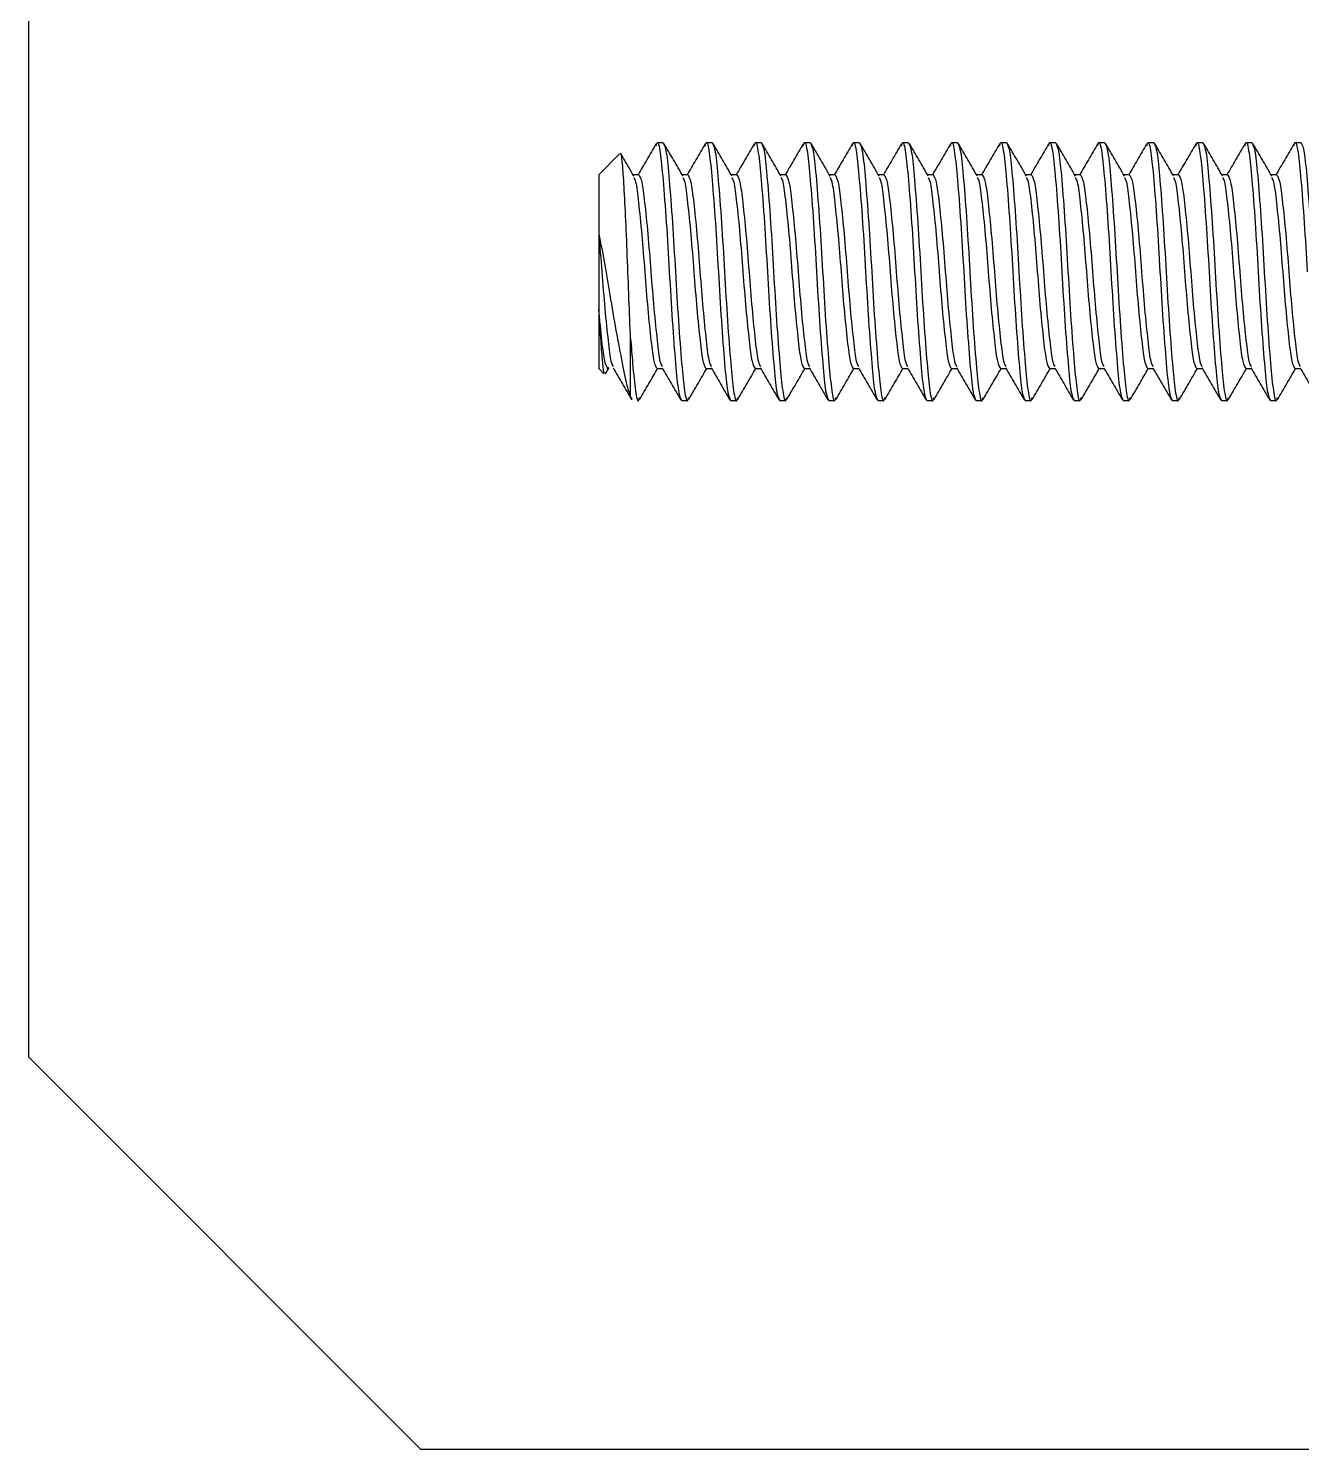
# Model space of a CAD drawing. Header units: inches. Extents: x 185 to 315, y 0 to 83.
# Drawn here: x 257.662 to 258.472, y 24.208 to 25.113 of the extents above; entities that cross this region are included whole.
import ezdxf

# ---------------------------------------------------------------- set-up
doc = ezdxf.new("R2010")
doc.units = ezdxf.units.IN
doc.header["$LTSCALE"] = 0.5
doc.header["$MEASUREMENT"] = 0
doc.layers.get('0').update_dxf_attribs({"color": 255, "linetype": 'CONTINUOUS'})
doc.layers.add('Hardware', color=242, linetype='CONTINUOUS')
doc.layers.add('Joiner', color=11, linetype='CONTINUOUS', plot=False)

# ---------------------------------------------------------------- blocks, each defined once
blk = doc.blocks.new('*U77')
at = {"layer": 'Hardware', "linetype": 'Continuous', "lineweight": 25, "transparency": 16777216}
for p, q in [((-1.15846, -0.918), (-1.16236, -0.918)), ((-1.12721, -0.918), (-1.13111, -0.918)), ((-1.09596, -0.918), (-1.09986, -0.918)), ((-1.06471, -0.918), (-1.06861, -0.918)), ((-1.03346, -0.918), (-1.03736, -0.918)), ((-1.00221, -0.918), (-1.00611, -0.918)), ((-0.97096, -0.918), (-0.97486, -0.918)), ((-0.93971, -0.918), (-0.94361, -0.918)), ((-0.90846, -0.918), (-0.91236, -0.918)), ((-0.87721, -0.918), (-0.88111, -0.918)), ((-0.84596, -0.918), (-0.84986, -0.918)), ((-0.81471, -0.918), (-0.81861, -0.918)), ((-0.78346, -0.918), (-0.78736, -0.918)), ((-0.75221, -0.918), (-0.75611, -0.918)), ((-1.18623, -0.92505), (-1.19947, -0.9383)), ((-1.19947, -0.9383), (-1.19947, -0.97607)), ((-1.17408, -0.9383), (-1.17762, -0.9383)), ((-1.14283, -0.9383), (-1.14637, -0.9383)), ((-1.11158, -0.9383), (-1.11512, -0.9383)), ((-1.08033, -0.9383), (-1.08387, -0.9383)), ((-1.04908, -0.9383), (-1.05262, -0.9383)), ((-1.01783, -0.9383), (-1.02137, -0.9383)), ((-0.98658, -0.9383), (-0.99012, -0.9383)), ((-0.95533, -0.9383), (-0.95887, -0.9383)), ((-0.92408, -0.9383), (-0.92762, -0.9383)), ((-0.89283, -0.9383), (-0.89637, -0.9383)), ((-0.86158, -0.9383), (-0.86512, -0.9383)), ((-0.83033, -0.9383), (-0.83387, -0.9383)), ((-0.79908, -0.9383), (-0.80262, -0.9383)), ((-0.76783, -0.9383), (-0.77137, -0.9383)), ((-1.19947, -0.97607), (-1.19947, -1.02393)), ((-1.19947, -1.02393), (-1.19947, -1.0617)), ((-1.17918, -1.07984), (-1.17918, -1.04256)), ((-1.19947, -1.0617), (-1.19622, -1.06495)), ((-1.19521, -1.06509), (-1.19286, -1.06105)), ((-1.16236, -1.0617), (-1.15883, -1.0617)), ((-1.13111, -1.0617), (-1.12758, -1.0617)), ((-1.09986, -1.0617), (-1.09633, -1.0617)), ((-1.06861, -1.0617), (-1.06508, -1.0617)), ((-1.03736, -1.0617), (-1.03383, -1.0617)), ((-1.00611, -1.0617), (-1.00258, -1.0617)), ((-0.97486, -1.0617), (-0.97133, -1.0617)), ((-0.94361, -1.0617), (-0.94008, -1.0617)), ((-0.91236, -1.0617), (-0.90883, -1.0617)), ((-0.88111, -1.0617), (-0.87758, -1.0617)), ((-0.84986, -1.0617), (-0.84633, -1.0617)), ((-0.81861, -1.0617), (-0.81508, -1.0617)), ((-0.78736, -1.0617), (-0.78383, -1.0617)), ((-0.75611, -1.0617), (-0.75258, -1.0617)), ((-1.17918, -1.07984), (-1.1785, -1.08107)), ((-1.14674, -1.082), (-1.14283, -1.082)), ((-1.11549, -1.082), (-1.11158, -1.082)), ((-1.08424, -1.082), (-1.08033, -1.082)), ((-1.05299, -1.082), (-1.04908, -1.082)), ((-1.02174, -1.082), (-1.01783, -1.082)), ((-0.99049, -1.082), (-0.98658, -1.082)), ((-0.95924, -1.082), (-0.95533, -1.082)), ((-0.92799, -1.082), (-0.92408, -1.082)), ((-0.89674, -1.082), (-0.89283, -1.082)), ((-0.86549, -1.082), (-0.86158, -1.082)), ((-0.83424, -1.082), (-0.83033, -1.082)), ((-0.80299, -1.082), (-0.79908, -1.082)), ((-0.77174, -1.082), (-0.76783, -1.082))]:
    blk.add_line(p, q, dxfattribs=at)
for points, knots in [([(-1.16294, -0.9185), (-1.16492, -0.92192), (-1.16876, -0.92852), (-1.1726, -0.93512), (-1.17446, -0.9383)], [0, 0, 0, 0, 0.517873, 1, 1, 1, 1]), ([(-1.16294, -0.91982), (-1.16275, -0.91909), (-1.16189, -0.91582), (-1.16032, -0.92287), (-1.15856, -0.94039), (-1.15643, -0.9678), (-1.15517, -0.98936), (-1.15455, -1)], [0, 0, 0, 0, 0.067414, 0.302889, 0.531012, 0.768551, 1, 1, 1, 1]), ([(-1.15846, -0.918), (-1.15777, -0.91926), (-1.15642, -0.92173), (-1.15466, -0.9407), (-1.15253, -0.96772), (-1.15127, -0.98933), (-1.15064, -1)], [0, 0, 0, 0, 0.2524966, 0.4971109, 0.7518203, 1, 1, 1, 1]), ([(-1.14591, -0.93908), (-1.1479, -0.93568), (-1.15187, -0.92885), (-1.15584, -0.92202), (-1.15783, -0.91861)], [0, 0, 0, 0, 0.499497, 1, 1, 1, 1]), ([(-1.13169, -0.9185), (-1.13367, -0.92192), (-1.13751, -0.92852), (-1.14135, -0.93512), (-1.14321, -0.9383)], [0, 0, 0, 0, 0.51786, 1, 1, 1, 1]), ([(-1.13169, -0.91982), (-1.1315, -0.91909), (-1.13064, -0.91582), (-1.12907, -0.92287), (-1.12731, -0.94039), (-1.12518, -0.9678), (-1.12392, -0.98936), (-1.1233, -1)], [0, 0, 0, 0, 0.067414, 0.302889, 0.531012, 0.768551, 1, 1, 1, 1]), ([(-1.12721, -0.918), (-1.12652, -0.91926), (-1.12517, -0.92173), (-1.1234, -0.9407), (-1.12128, -0.96772), (-1.12002, -0.98933), (-1.11939, -1)], [0, 0, 0, 0, 0.2524967, 0.4971111, 0.7518207, 1, 1, 1, 1]), ([(-1.11466, -0.93908), (-1.11665, -0.93568), (-1.12062, -0.92885), (-1.12459, -0.92202), (-1.12658, -0.91861)], [0, 0, 0, 0, 0.499522, 1, 1, 1, 1]), ([(-1.10044, -0.9185), (-1.10242, -0.92192), (-1.10626, -0.92852), (-1.1101, -0.93512), (-1.11196, -0.9383)], [0, 0, 0, 0, 0.517847, 1, 1, 1, 1]), ([(-1.10044, -0.91982), (-1.10025, -0.91909), (-1.09939, -0.91582), (-1.09782, -0.92287), (-1.09606, -0.94039), (-1.09393, -0.9678), (-1.09267, -0.98936), (-1.09205, -1)], [0, 0, 0, 0, 0.067414, 0.302888, 0.531012, 0.768551, 1, 1, 1, 1]), ([(-1.09596, -0.918), (-1.09527, -0.91926), (-1.09392, -0.92173), (-1.09216, -0.9407), (-1.09003, -0.96772), (-1.08877, -0.98933), (-1.08814, -1)], [0, 0, 0, 0, 0.2524967, 0.4971106, 0.7518208, 1, 1, 1, 1]), ([(-1.08341, -0.93908), (-1.0854, -0.93568), (-1.08937, -0.92885), (-1.09334, -0.92202), (-1.09533, -0.91861)], [0, 0, 0, 0, 0.499522, 1, 1, 1, 1]), ([(-1.06919, -0.9185), (-1.07118, -0.92192), (-1.07501, -0.92852), (-1.07885, -0.93512), (-1.08071, -0.9383)], [0, 0, 0, 0, 0.517873, 1, 1, 1, 1]), ([(-1.06919, -0.91982), (-1.069, -0.91909), (-1.06814, -0.91582), (-1.06657, -0.92287), (-1.06481, -0.94039), (-1.06269, -0.9678), (-1.06142, -0.98936), (-1.0608, -1)], [0, 0, 0, 0, 0.0674136, 0.3028885, 0.5310124, 0.768551, 1, 1, 1, 1]), ([(-1.06471, -0.918), (-1.06402, -0.91926), (-1.06267, -0.92173), (-1.06091, -0.9407), (-1.05878, -0.96772), (-1.05752, -0.98933), (-1.05689, -1)], [0, 0, 0, 0, 0.2524967, 0.4971106, 0.7518208, 1, 1, 1, 1]), ([(-1.05216, -0.93908), (-1.05415, -0.93568), (-1.05812, -0.92885), (-1.06209, -0.92202), (-1.06408, -0.91861)], [0, 0, 0, 0, 0.499522, 1, 1, 1, 1]), ([(-1.03794, -0.9185), (-1.03992, -0.92192), (-1.04376, -0.92852), (-1.0476, -0.93512), (-1.04946, -0.9383)], [0, 0, 0, 0, 0.517873, 1, 1, 1, 1]), ([(-1.03794, -0.91982), (-1.03775, -0.91909), (-1.03689, -0.91582), (-1.03532, -0.92287), (-1.03356, -0.94039), (-1.03144, -0.9678), (-1.03017, -0.98936), (-1.02955, -1)], [0, 0, 0, 0, 0.0674136, 0.3028885, 0.5310124, 0.768551, 1, 1, 1, 1]), ([(-1.03346, -0.918), (-1.03277, -0.91926), (-1.03142, -0.92173), (-1.02966, -0.9407), (-1.02753, -0.96772), (-1.02627, -0.98933), (-1.02564, -1)], [0, 0, 0, 0, 0.252497, 0.497111, 0.751821, 1, 1, 1, 1]), ([(-1.02091, -0.93908), (-1.0229, -0.93568), (-1.02687, -0.92885), (-1.03084, -0.92202), (-1.03282, -0.91861)], [0, 0, 0, 0, 0.499522, 1, 1, 1, 1]), ([(-1.00669, -0.9185), (-1.00867, -0.92192), (-1.01251, -0.92852), (-1.01635, -0.93512), (-1.01821, -0.9383)], [0, 0, 0, 0, 0.517873, 1, 1, 1, 1]), ([(-1.00669, -0.91982), (-1.0065, -0.91909), (-1.00564, -0.91582), (-1.00407, -0.92287), (-1.00231, -0.94039), (-1.00019, -0.9678), (-0.99892, -0.98936), (-0.9983, -1)], [0, 0, 0, 0, 0.0674136, 0.3028885, 0.5310124, 0.768551, 1, 1, 1, 1]), ([(-1.00221, -0.918), (-1.00152, -0.91926), (-1.00017, -0.92173), (-0.99841, -0.9407), (-0.99628, -0.96772), (-0.99502, -0.98933), (-0.99439, -1)], [0, 0, 0, 0, 0.2524966, 0.4971109, 0.7518203, 1, 1, 1, 1]), ([(-0.98966, -0.93908), (-0.99165, -0.93568), (-0.99562, -0.92885), (-0.99959, -0.92202), (-1.00157, -0.91861)], [0, 0, 0, 0, 0.499509, 1, 1, 1, 1]), ([(-0.97544, -0.9185), (-0.97742, -0.92192), (-0.98126, -0.92852), (-0.9851, -0.93512), (-0.98696, -0.9383)], [0, 0, 0, 0, 0.517873, 1, 1, 1, 1]), ([(-0.97544, -0.91982), (-0.97525, -0.91909), (-0.97439, -0.91582), (-0.97282, -0.92287), (-0.97106, -0.94039), (-0.96893, -0.9678), (-0.96767, -0.98936), (-0.96705, -1)], [0, 0, 0, 0, 0.067414, 0.302889, 0.531012, 0.768551, 1, 1, 1, 1]), ([(-0.97096, -0.918), (-0.97027, -0.91926), (-0.96892, -0.92173), (-0.96715, -0.9407), (-0.96503, -0.96772), (-0.96377, -0.98933), (-0.96314, -1)], [0, 0, 0, 0, 0.2524966, 0.4971109, 0.7518203, 1, 1, 1, 1]), ([(-0.95841, -0.93908), (-0.9604, -0.93568), (-0.96437, -0.92885), (-0.96834, -0.92202), (-0.97033, -0.91861)], [0, 0, 0, 0, 0.499522, 1, 1, 1, 1]), ([(-0.94419, -0.9185), (-0.94617, -0.92192), (-0.95001, -0.92852), (-0.95385, -0.93512), (-0.95571, -0.9383)], [0, 0, 0, 0, 0.51786, 1, 1, 1, 1]), ([(-0.94419, -0.91982), (-0.944, -0.91909), (-0.94314, -0.91582), (-0.94157, -0.92287), (-0.93981, -0.94039), (-0.93768, -0.9678), (-0.93642, -0.98936), (-0.9358, -1)], [0, 0, 0, 0, 0.067414, 0.302889, 0.531012, 0.768551, 1, 1, 1, 1]), ([(-0.93971, -0.918), (-0.93902, -0.91926), (-0.93767, -0.92173), (-0.93591, -0.9407), (-0.93378, -0.96772), (-0.93252, -0.98933), (-0.93189, -1)], [0, 0, 0, 0, 0.2524967, 0.4971106, 0.7518208, 1, 1, 1, 1]), ([(-0.92716, -0.93908), (-0.92915, -0.93568), (-0.93312, -0.92885), (-0.93709, -0.92202), (-0.93908, -0.91861)], [0, 0, 0, 0, 0.499522, 1, 1, 1, 1]), ([(-0.91294, -0.9185), (-0.91492, -0.92192), (-0.91876, -0.92852), (-0.9226, -0.93512), (-0.92446, -0.9383)], [0, 0, 0, 0, 0.517847, 1, 1, 1, 1]), ([(-0.91294, -0.91982), (-0.91275, -0.91909), (-0.91189, -0.91582), (-0.91032, -0.92287), (-0.90856, -0.94039), (-0.90643, -0.9678), (-0.90517, -0.98936), (-0.90455, -1)], [0, 0, 0, 0, 0.067414, 0.302888, 0.531012, 0.768551, 1, 1, 1, 1]), ([(-0.90846, -0.918), (-0.90777, -0.91926), (-0.90642, -0.92173), (-0.90466, -0.9407), (-0.90253, -0.96772), (-0.90127, -0.98933), (-0.90064, -1)], [0, 0, 0, 0, 0.2524967, 0.4971106, 0.7518208, 1, 1, 1, 1]), ([(-0.89591, -0.93908), (-0.8979, -0.93568), (-0.90187, -0.92885), (-0.90584, -0.92202), (-0.90783, -0.91861)], [0, 0, 0, 0, 0.499522, 1, 1, 1, 1]), ([(-0.88169, -0.9185), (-0.88368, -0.92192), (-0.88751, -0.92852), (-0.89135, -0.93512), (-0.89321, -0.9383)], [0, 0, 0, 0, 0.517873, 1, 1, 1, 1]), ([(-0.88169, -0.91982), (-0.8815, -0.91909), (-0.88064, -0.91582), (-0.87907, -0.92287), (-0.87731, -0.94039), (-0.87519, -0.9678), (-0.87392, -0.98936), (-0.8733, -1)], [0, 0, 0, 0, 0.0674136, 0.3028885, 0.5310124, 0.768551, 1, 1, 1, 1]), ([(-0.87721, -0.918), (-0.87652, -0.91926), (-0.87517, -0.92173), (-0.87341, -0.9407), (-0.87128, -0.96772), (-0.87002, -0.98933), (-0.86939, -1)], [0, 0, 0, 0, 0.2524967, 0.4971106, 0.7518208, 1, 1, 1, 1]), ([(-0.86466, -0.93908), (-0.86665, -0.93568), (-0.87062, -0.92885), (-0.87459, -0.92202), (-0.87658, -0.91861)], [0, 0, 0, 0, 0.499522, 1, 1, 1, 1]), ([(-0.85044, -0.9185), (-0.85242, -0.92192), (-0.85626, -0.92852), (-0.8601, -0.93512), (-0.86196, -0.9383)], [0, 0, 0, 0, 0.517873, 1, 1, 1, 1]), ([(-0.85044, -0.91982), (-0.85025, -0.91909), (-0.84939, -0.91582), (-0.84782, -0.92287), (-0.84606, -0.94039), (-0.84394, -0.9678), (-0.84267, -0.98936), (-0.84205, -1)], [0, 0, 0, 0, 0.0674136, 0.3028885, 0.5310124, 0.768551, 1, 1, 1, 1]), ([(-0.84596, -0.918), (-0.84527, -0.91926), (-0.84392, -0.92173), (-0.84216, -0.9407), (-0.84003, -0.96772), (-0.83877, -0.98933), (-0.83814, -1)], [0, 0, 0, 0, 0.2524966, 0.4971109, 0.7518203, 1, 1, 1, 1]), ([(-0.83341, -0.93908), (-0.8354, -0.93568), (-0.83937, -0.92885), (-0.84334, -0.92202), (-0.84532, -0.91861)], [0, 0, 0, 0, 0.499522, 1, 1, 1, 1]), ([(-0.81919, -0.9185), (-0.82117, -0.92192), (-0.82501, -0.92852), (-0.82885, -0.93512), (-0.83071, -0.9383)], [0, 0, 0, 0, 0.517873, 1, 1, 1, 1]), ([(-0.81919, -0.91982), (-0.819, -0.91909), (-0.81814, -0.91582), (-0.81657, -0.92287), (-0.81481, -0.94039), (-0.81269, -0.9678), (-0.81142, -0.98936), (-0.8108, -1)], [0, 0, 0, 0, 0.0674136, 0.3028885, 0.5310124, 0.768551, 1, 1, 1, 1]), ([(-0.81471, -0.918), (-0.81402, -0.91926), (-0.81267, -0.92173), (-0.81091, -0.9407), (-0.80878, -0.96772), (-0.80752, -0.98933), (-0.80689, -1)], [0, 0, 0, 0, 0.2524966, 0.4971109, 0.7518203, 1, 1, 1, 1]), ([(-0.80216, -0.93908), (-0.80415, -0.93568), (-0.80812, -0.92885), (-0.81209, -0.92202), (-0.81407, -0.91861)], [0, 0, 0, 0, 0.499509, 1, 1, 1, 1]), ([(-0.78794, -0.9185), (-0.78992, -0.92192), (-0.79376, -0.92852), (-0.7976, -0.93512), (-0.79946, -0.9383)], [0, 0, 0, 0, 0.517873, 1, 1, 1, 1]), ([(-0.78794, -0.91982), (-0.78775, -0.91909), (-0.78689, -0.91582), (-0.78532, -0.92287), (-0.78356, -0.94039), (-0.78143, -0.9678), (-0.78017, -0.98936), (-0.77955, -1)], [0, 0, 0, 0, 0.067414, 0.302889, 0.531012, 0.768551, 1, 1, 1, 1]), ([(-0.78346, -0.918), (-0.78277, -0.91926), (-0.78142, -0.92173), (-0.77965, -0.9407), (-0.77753, -0.96772), (-0.77627, -0.98933), (-0.77564, -1)], [0, 0, 0, 0, 0.2524966, 0.4971109, 0.7518203, 1, 1, 1, 1]), ([(-0.77091, -0.93908), (-0.7729, -0.93568), (-0.77687, -0.92885), (-0.78084, -0.92202), (-0.78283, -0.91861)], [0, 0, 0, 0, 0.499522, 1, 1, 1, 1]), ([(-0.75669, -0.9185), (-0.75867, -0.92192), (-0.76251, -0.92852), (-0.76635, -0.93512), (-0.76821, -0.9383)], [0, 0, 0, 0, 0.51786, 1, 1, 1, 1]), ([(-0.75669, -0.91982), (-0.7565, -0.91909), (-0.75564, -0.91582), (-0.75407, -0.92287), (-0.75231, -0.94039), (-0.75018, -0.9678), (-0.74892, -0.98936), (-0.7483, -1)], [0, 0, 0, 0, 0.067414, 0.302889, 0.531012, 0.768551, 1, 1, 1, 1]), ([(-0.75221, -0.918), (-0.75152, -0.91926), (-0.75017, -0.92173), (-0.74841, -0.9407), (-0.74628, -0.96772), (-0.74502, -0.98933), (-0.74439, -1)], [0, 0, 0, 0, 0.2524967, 0.4971106, 0.7518208, 1, 1, 1, 1]), ([(-1.17918, -1.04256), (-1.17954, -1.03438), (-1.18028, -1.01772), (-1.18124, -0.98986), (-1.18235, -0.96394), (-1.1835, -0.94265), (-1.18447, -0.92907), (-1.1853, -0.92338), (-1.18577, -0.92511), (-1.18585, -0.92543)], [0, 0, 0, 0, 0.15997, 0.325852, 0.489437, 0.648619, 0.807817, 0.965162, 1, 1, 1, 1]), ([(-1.17716, -0.93908), (-1.17915, -0.93568), (-1.18181, -0.93111), (-1.18447, -0.92654), (-1.18514, -0.92538)], [0, 0, 0, 0, 0.746088, 1, 1, 1, 1]), ([(-1.17723, -0.94011), (-1.1768, -0.94079), (-1.17572, -0.94251), (-1.17419, -0.95551), (-1.17206, -0.97567), (-1.17018, -1.00001), (-1.16829, -1.02429), (-1.16617, -1.04462), (-1.1644, -1.0589), (-1.16305, -1.06076), (-1.16236, -1.0617)], [0, 0, 0, 0, 0.082376, 0.210809, 0.344574, 0.47489, 0.605205, 0.738971, 0.867404, 1, 1, 1, 1]), ([(-1.17408, -0.9383), (-1.1734, -0.93924), (-1.17204, -0.9411), (-1.17029, -0.95528), (-1.16817, -0.97553), (-1.16628, -0.99982), (-1.16439, -1.02432), (-1.16225, -1.04452), (-1.16068, -1.05778), (-1.15954, -1.05954), (-1.15906, -1.06028)], [0, 0, 0, 0, 0.1311837, 0.258248, 0.3878303, 0.519516, 0.6484429, 0.7807844, 0.9078481, 1, 1, 1, 1]), ([(-1.14598, -0.94011), (-1.14555, -0.94079), (-1.14446, -0.94251), (-1.14294, -0.95551), (-1.14081, -0.97567), (-1.13893, -1.00001), (-1.13704, -1.02429), (-1.13491, -1.04462), (-1.13315, -1.0589), (-1.1318, -1.06076), (-1.13111, -1.0617)], [0, 0, 0, 0, 0.082377, 0.210809, 0.344575, 0.47489, 0.605206, 0.738971, 0.867404, 1, 1, 1, 1]), ([(-1.14283, -0.9383), (-1.14215, -0.93924), (-1.14079, -0.9411), (-1.13904, -0.95528), (-1.13692, -0.97553), (-1.13503, -0.99982), (-1.13314, -1.02432), (-1.13101, -1.04452), (-1.12943, -1.05778), (-1.12829, -1.05954), (-1.12781, -1.06028)], [0, 0, 0, 0, 0.131184, 0.258248, 0.38783, 0.519516, 0.648443, 0.780784, 0.907848, 1, 1, 1, 1]), ([(-1.11473, -0.94011), (-1.1143, -0.94079), (-1.11321, -0.94251), (-1.11169, -0.95551), (-1.10956, -0.97567), (-1.10768, -1.00001), (-1.10579, -1.02429), (-1.10366, -1.04462), (-1.1019, -1.0589), (-1.10055, -1.06076), (-1.09986, -1.0617)], [0, 0, 0, 0, 0.082377, 0.210809, 0.344575, 0.47489, 0.605206, 0.738971, 0.867404, 1, 1, 1, 1]), ([(-1.11158, -0.9383), (-1.11089, -0.93924), (-1.10954, -0.9411), (-1.10779, -0.95528), (-1.10567, -0.97553), (-1.10378, -0.99982), (-1.10188, -1.02432), (-1.09976, -1.04452), (-1.09818, -1.05778), (-1.09704, -1.05954), (-1.09655, -1.06028)], [0, 0, 0, 0, 0.131184, 0.258247, 0.38783, 0.519516, 0.648443, 0.780784, 0.907848, 1, 1, 1, 1]), ([(-1.08348, -0.94011), (-1.08305, -0.94079), (-1.08197, -0.94251), (-1.08044, -0.95551), (-1.07831, -0.97567), (-1.07643, -1.00001), (-1.07454, -1.02429), (-1.07241, -1.04462), (-1.07065, -1.0589), (-1.0693, -1.06076), (-1.06861, -1.0617)], [0, 0, 0, 0, 0.0823763, 0.2108088, 0.3445749, 0.4748902, 0.6052054, 0.7389719, 0.8674043, 1, 1, 1, 1]), ([(-1.08033, -0.9383), (-1.07964, -0.93924), (-1.07829, -0.9411), (-1.07654, -0.95528), (-1.07442, -0.97553), (-1.07253, -0.99982), (-1.07063, -1.02432), (-1.06851, -1.04452), (-1.06693, -1.05778), (-1.06579, -1.05954), (-1.06531, -1.06028)], [0, 0, 0, 0, 0.131184, 0.258248, 0.387831, 0.519516, 0.648443, 0.780784, 0.907849, 1, 1, 1, 1]), ([(-1.05223, -0.94011), (-1.0518, -0.94079), (-1.05072, -0.94251), (-1.04919, -0.95551), (-1.04706, -0.97567), (-1.04517, -1.00001), (-1.04329, -1.02429), (-1.04116, -1.04462), (-1.0394, -1.0589), (-1.03805, -1.06076), (-1.03736, -1.0617)], [0, 0, 0, 0, 0.082376, 0.210809, 0.344574, 0.47489, 0.605205, 0.738972, 0.867404, 1, 1, 1, 1]), ([(-1.04908, -0.9383), (-1.04839, -0.93924), (-1.04704, -0.9411), (-1.04529, -0.95528), (-1.04317, -0.97553), (-1.04128, -0.99982), (-1.03939, -1.02432), (-1.03726, -1.04452), (-1.03568, -1.05778), (-1.03454, -1.05954), (-1.03406, -1.06028)], [0, 0, 0, 0, 0.131183, 0.258248, 0.38783, 0.519516, 0.648443, 0.780784, 0.907849, 1, 1, 1, 1]), ([(-1.02098, -0.94011), (-1.02055, -0.94079), (-1.01947, -0.94251), (-1.01794, -0.95551), (-1.01581, -0.97567), (-1.01392, -1.00001), (-1.01204, -1.02429), (-1.00991, -1.04462), (-1.00815, -1.0589), (-1.0068, -1.06076), (-1.00611, -1.0617)], [0, 0, 0, 0, 0.082376, 0.210809, 0.344574, 0.47489, 0.605205, 0.738972, 0.867404, 1, 1, 1, 1]), ([(-1.01783, -0.9383), (-1.01715, -0.93924), (-1.01579, -0.9411), (-1.01404, -0.95528), (-1.01192, -0.97553), (-1.01003, -0.99982), (-1.00814, -1.02432), (-1.006, -1.04452), (-1.00443, -1.05778), (-1.00329, -1.05954), (-1.00281, -1.06028)], [0, 0, 0, 0, 0.1311837, 0.258248, 0.3878303, 0.519516, 0.6484429, 0.7807844, 0.9078481, 1, 1, 1, 1]), ([(-0.98973, -0.94011), (-0.9893, -0.94079), (-0.98821, -0.94251), (-0.98669, -0.95551), (-0.98456, -0.97567), (-0.98268, -1.00001), (-0.98079, -1.02429), (-0.97867, -1.04462), (-0.9769, -1.0589), (-0.97555, -1.06076), (-0.97486, -1.0617)], [0, 0, 0, 0, 0.0823768, 0.2108092, 0.3445747, 0.4748899, 0.6052056, 0.7389715, 0.8674038, 1, 1, 1, 1]), ([(-0.98658, -0.9383), (-0.9859, -0.93924), (-0.98454, -0.9411), (-0.98279, -0.95528), (-0.98067, -0.97553), (-0.97878, -0.99982), (-0.97689, -1.02432), (-0.97475, -1.04452), (-0.97318, -1.05778), (-0.97204, -1.05954), (-0.97156, -1.06028)], [0, 0, 0, 0, 0.1311837, 0.258248, 0.3878303, 0.519516, 0.6484429, 0.7807844, 0.9078481, 1, 1, 1, 1]), ([(-0.95848, -0.94011), (-0.95805, -0.94079), (-0.95696, -0.94251), (-0.95544, -0.95551), (-0.95331, -0.97567), (-0.95143, -1.00001), (-0.94954, -1.02429), (-0.94741, -1.04462), (-0.94565, -1.0589), (-0.9443, -1.06076), (-0.94361, -1.0617)], [0, 0, 0, 0, 0.082377, 0.210809, 0.344575, 0.47489, 0.605206, 0.738971, 0.867404, 1, 1, 1, 1]), ([(-0.95533, -0.9383), (-0.95465, -0.93924), (-0.95329, -0.9411), (-0.95154, -0.95528), (-0.94942, -0.97553), (-0.94753, -0.99982), (-0.94564, -1.02432), (-0.94351, -1.04452), (-0.94193, -1.05778), (-0.94079, -1.05954), (-0.94031, -1.06028)], [0, 0, 0, 0, 0.131184, 0.258248, 0.38783, 0.519516, 0.648443, 0.780784, 0.907848, 1, 1, 1, 1]), ([(-0.92723, -0.94011), (-0.9268, -0.94079), (-0.92571, -0.94251), (-0.92419, -0.95551), (-0.92206, -0.97567), (-0.92018, -1.00001), (-0.91829, -1.02429), (-0.91616, -1.04462), (-0.9144, -1.0589), (-0.91305, -1.06076), (-0.91236, -1.0617)], [0, 0, 0, 0, 0.082377, 0.210809, 0.344575, 0.47489, 0.605206, 0.738971, 0.867404, 1, 1, 1, 1]), ([(-0.92408, -0.9383), (-0.92339, -0.93924), (-0.92204, -0.9411), (-0.92029, -0.95528), (-0.91817, -0.97553), (-0.91628, -0.99982), (-0.91438, -1.02432), (-0.91226, -1.04452), (-0.91068, -1.05778), (-0.90954, -1.05954), (-0.90905, -1.06028)], [0, 0, 0, 0, 0.131184, 0.258247, 0.38783, 0.519516, 0.648443, 0.780784, 0.907848, 1, 1, 1, 1]), ([(-0.89598, -0.94011), (-0.89555, -0.94079), (-0.89447, -0.94251), (-0.89294, -0.95551), (-0.89081, -0.97567), (-0.88893, -1.00001), (-0.88704, -1.02429), (-0.88491, -1.04462), (-0.88315, -1.0589), (-0.8818, -1.06076), (-0.88111, -1.0617)], [0, 0, 0, 0, 0.0823763, 0.2108088, 0.3445749, 0.4748902, 0.6052054, 0.7389719, 0.8674043, 1, 1, 1, 1]), ([(-0.89283, -0.9383), (-0.89214, -0.93924), (-0.89079, -0.9411), (-0.88904, -0.95528), (-0.88692, -0.97553), (-0.88503, -0.99982), (-0.88313, -1.02432), (-0.88101, -1.04452), (-0.87943, -1.05778), (-0.87829, -1.05954), (-0.87781, -1.06028)], [0, 0, 0, 0, 0.131184, 0.258248, 0.387831, 0.519516, 0.648443, 0.780784, 0.907849, 1, 1, 1, 1]), ([(-0.86473, -0.94011), (-0.8643, -0.94079), (-0.86322, -0.94251), (-0.86169, -0.95551), (-0.85956, -0.97567), (-0.85767, -1.00001), (-0.85579, -1.02429), (-0.85366, -1.04462), (-0.8519, -1.0589), (-0.85055, -1.06076), (-0.84986, -1.0617)], [0, 0, 0, 0, 0.082376, 0.210809, 0.344574, 0.47489, 0.605205, 0.738972, 0.867404, 1, 1, 1, 1]), ([(-0.86158, -0.9383), (-0.86089, -0.93924), (-0.85954, -0.9411), (-0.85779, -0.95528), (-0.85567, -0.97553), (-0.85378, -0.99982), (-0.85189, -1.02432), (-0.84976, -1.04452), (-0.84818, -1.05778), (-0.84704, -1.05954), (-0.84656, -1.06028)], [0, 0, 0, 0, 0.131183, 0.258248, 0.38783, 0.519516, 0.648443, 0.780784, 0.907849, 1, 1, 1, 1]), ([(-0.83348, -0.94011), (-0.83305, -0.94079), (-0.83197, -0.94251), (-0.83044, -0.95551), (-0.82831, -0.97567), (-0.82642, -1.00001), (-0.82454, -1.02429), (-0.82241, -1.04462), (-0.82065, -1.0589), (-0.8193, -1.06076), (-0.81861, -1.0617)], [0, 0, 0, 0, 0.082376, 0.210809, 0.344574, 0.47489, 0.605205, 0.738972, 0.867404, 1, 1, 1, 1]), ([(-0.83033, -0.9383), (-0.82965, -0.93924), (-0.82829, -0.9411), (-0.82654, -0.95528), (-0.82442, -0.97553), (-0.82253, -0.99982), (-0.82064, -1.02432), (-0.8185, -1.04452), (-0.81693, -1.05778), (-0.81579, -1.05954), (-0.81531, -1.06028)], [0, 0, 0, 0, 0.1311837, 0.258248, 0.3878303, 0.519516, 0.6484429, 0.7807844, 0.9078481, 1, 1, 1, 1]), ([(-0.80223, -0.94011), (-0.8018, -0.94079), (-0.80071, -0.94251), (-0.79919, -0.95551), (-0.79706, -0.97567), (-0.79518, -1.00001), (-0.79329, -1.02429), (-0.79117, -1.04462), (-0.7894, -1.0589), (-0.78805, -1.06076), (-0.78736, -1.0617)], [0, 0, 0, 0, 0.0823768, 0.2108092, 0.3445747, 0.4748899, 0.6052056, 0.7389715, 0.8674038, 1, 1, 1, 1]), ([(-0.79908, -0.9383), (-0.7984, -0.93924), (-0.79704, -0.9411), (-0.79529, -0.95528), (-0.79317, -0.97553), (-0.79128, -0.99982), (-0.78939, -1.02432), (-0.78725, -1.04452), (-0.78568, -1.05778), (-0.78454, -1.05954), (-0.78406, -1.06028)], [0, 0, 0, 0, 0.1311837, 0.258248, 0.3878303, 0.519516, 0.6484429, 0.7807844, 0.9078481, 1, 1, 1, 1]), ([(-0.77098, -0.94011), (-0.77055, -0.94079), (-0.76946, -0.94251), (-0.76794, -0.95551), (-0.76581, -0.97567), (-0.76393, -1.00001), (-0.76204, -1.02429), (-0.75991, -1.04462), (-0.75815, -1.0589), (-0.7568, -1.06076), (-0.75611, -1.0617)], [0, 0, 0, 0, 0.082377, 0.210809, 0.344575, 0.47489, 0.605206, 0.738971, 0.867404, 1, 1, 1, 1]), ([(-0.76783, -0.9383), (-0.76714, -0.93924), (-0.76579, -0.9411), (-0.76404, -0.95528), (-0.76192, -0.97553), (-0.76003, -0.99982), (-0.75813, -1.02432), (-0.75601, -1.04452), (-0.75443, -1.05778), (-0.75329, -1.05954), (-0.75281, -1.06028)], [0, 0, 0, 0, 0.131184, 0.258248, 0.38783, 0.519515, 0.648443, 0.780784, 0.907848, 1, 1, 1, 1]), ([(-1.19947, -0.97607), (-1.1982, -0.98208), (-1.19566, -0.99408), (-1.19233, -1.01583), (-1.18838, -1.0382), (-1.18447, -1.05909), (-1.18167, -1.07273), (-1.17983, -1.07796), (-1.17918, -1.07984)], [0, 0, 0, 0, 0.161334, 0.322267, 0.505625, 0.69876, 0.891787, 1, 1, 1, 1]), ([(-1.19947, -0.97607), (-1.19882, -0.98398), (-1.19752, -0.99965), (-1.19564, -1.02437), (-1.1935, -1.04451), (-1.19193, -1.05779), (-1.19079, -1.05954), (-1.19031, -1.06028)], [0, 0, 0, 0, 0.215113, 0.42572, 0.641904, 0.849467, 1, 1, 1, 1]), ([(-1.15455, -1), (-1.15393, -1.01067), (-1.15267, -1.03228), (-1.15054, -1.0593), (-1.14878, -1.07827), (-1.14742, -1.08074), (-1.14674, -1.082)], [0, 0, 0, 0, 0.24818, 0.50289, 0.747504, 1, 1, 1, 1]), ([(-1.15064, -1), (-1.15002, -1.01064), (-1.14876, -1.0322), (-1.14663, -1.05961), (-1.14488, -1.07716), (-1.14329, -1.08419), (-1.14241, -1.08081), (-1.1422, -1.08001)], [0, 0, 0, 0, 0.229987, 0.466025, 0.692707, 0.926694, 1, 1, 1, 1]), ([(-1.1233, -1), (-1.12268, -1.01067), (-1.12141, -1.03228), (-1.11929, -1.0593), (-1.11753, -1.07827), (-1.11617, -1.08074), (-1.11549, -1.082)], [0, 0, 0, 0, 0.24818, 0.50289, 0.747504, 1, 1, 1, 1]), ([(-1.11939, -1), (-1.11877, -1.01064), (-1.11751, -1.0322), (-1.11538, -1.05961), (-1.11363, -1.07716), (-1.11204, -1.08419), (-1.11116, -1.08081), (-1.11095, -1.08001)], [0, 0, 0, 0, 0.229987, 0.466025, 0.692708, 0.926695, 1, 1, 1, 1]), ([(-1.09205, -1), (-1.09143, -1.01067), (-1.09017, -1.03228), (-1.08804, -1.0593), (-1.08628, -1.07827), (-1.08492, -1.08074), (-1.08424, -1.082)], [0, 0, 0, 0, 0.248179, 0.50289, 0.747504, 1, 1, 1, 1]), ([(-1.08814, -1), (-1.08752, -1.01064), (-1.08626, -1.0322), (-1.08413, -1.05961), (-1.08238, -1.07716), (-1.08079, -1.08419), (-1.07991, -1.08081), (-1.0797, -1.08001)], [0, 0, 0, 0, 0.229987, 0.466025, 0.692708, 0.926695, 1, 1, 1, 1]), ([(-1.0608, -1), (-1.06018, -1.01067), (-1.05892, -1.03228), (-1.05679, -1.0593), (-1.05503, -1.07827), (-1.05368, -1.08074), (-1.05299, -1.082)], [0, 0, 0, 0, 0.2481796, 0.5028901, 0.7475035, 1, 1, 1, 1]), ([(-1.05689, -1), (-1.05627, -1.01064), (-1.05501, -1.0322), (-1.05288, -1.05961), (-1.05113, -1.07716), (-1.04954, -1.08419), (-1.04866, -1.08081), (-1.04845, -1.08001)], [0, 0, 0, 0, 0.229987, 0.466025, 0.692708, 0.926695, 1, 1, 1, 1]), ([(-1.02955, -1), (-1.02893, -1.01067), (-1.02767, -1.03228), (-1.02554, -1.0593), (-1.02378, -1.07827), (-1.02243, -1.08074), (-1.02174, -1.082)], [0, 0, 0, 0, 0.2481796, 0.5028901, 0.7475035, 1, 1, 1, 1]), ([(-1.02564, -1), (-1.02502, -1.01064), (-1.02376, -1.0322), (-1.02163, -1.05961), (-1.01987, -1.07716), (-1.01829, -1.08419), (-1.01741, -1.08081), (-1.0172, -1.08001)], [0, 0, 0, 0, 0.229987, 0.466025, 0.692708, 0.926694, 1, 1, 1, 1]), ([(-0.9983, -1), (-0.99768, -1.01067), (-0.99642, -1.03228), (-0.99429, -1.0593), (-0.99253, -1.07827), (-0.99117, -1.08074), (-0.99049, -1.082)], [0, 0, 0, 0, 0.24818, 0.50289, 0.747503, 1, 1, 1, 1]), ([(-0.99439, -1), (-0.99377, -1.01064), (-0.99251, -1.0322), (-0.99038, -1.05961), (-0.98863, -1.07716), (-0.98704, -1.08419), (-0.98616, -1.08081), (-0.98595, -1.08001)], [0, 0, 0, 0, 0.229987, 0.466025, 0.692707, 0.926694, 1, 1, 1, 1]), ([(-0.96705, -1), (-0.96643, -1.01067), (-0.96517, -1.03228), (-0.96304, -1.0593), (-0.96128, -1.07827), (-0.95992, -1.08074), (-0.95924, -1.082)], [0, 0, 0, 0, 0.24818, 0.50289, 0.747504, 1, 1, 1, 1]), ([(-0.96314, -1), (-0.96252, -1.01064), (-0.96126, -1.0322), (-0.95913, -1.05961), (-0.95738, -1.07716), (-0.95579, -1.08419), (-0.95491, -1.08081), (-0.9547, -1.08001)], [0, 0, 0, 0, 0.229987, 0.466025, 0.692707, 0.926694, 1, 1, 1, 1]), ([(-0.9358, -1), (-0.93518, -1.01067), (-0.93391, -1.03228), (-0.93179, -1.0593), (-0.93003, -1.07827), (-0.92867, -1.08074), (-0.92799, -1.082)], [0, 0, 0, 0, 0.24818, 0.50289, 0.747504, 1, 1, 1, 1]), ([(-0.93189, -1), (-0.93127, -1.01064), (-0.93001, -1.0322), (-0.92788, -1.05961), (-0.92613, -1.07716), (-0.92454, -1.08419), (-0.92366, -1.08081), (-0.92345, -1.08001)], [0, 0, 0, 0, 0.229987, 0.466025, 0.692708, 0.926695, 1, 1, 1, 1]), ([(-0.90455, -1), (-0.90393, -1.01067), (-0.90267, -1.03228), (-0.90054, -1.0593), (-0.89878, -1.07827), (-0.89742, -1.08074), (-0.89674, -1.082)], [0, 0, 0, 0, 0.24818, 0.50289, 0.747504, 1, 1, 1, 1]), ([(-0.90064, -1), (-0.90002, -1.01064), (-0.89876, -1.0322), (-0.89663, -1.05961), (-0.89488, -1.07716), (-0.89329, -1.08419), (-0.89241, -1.08081), (-0.8922, -1.08001)], [0, 0, 0, 0, 0.229987, 0.466025, 0.692708, 0.926695, 1, 1, 1, 1]), ([(-0.8733, -1), (-0.87268, -1.01067), (-0.87142, -1.03228), (-0.86929, -1.0593), (-0.86753, -1.07827), (-0.86618, -1.08074), (-0.86549, -1.082)], [0, 0, 0, 0, 0.2481796, 0.5028901, 0.7475035, 1, 1, 1, 1]), ([(-0.86939, -1), (-0.86877, -1.01064), (-0.86751, -1.0322), (-0.86538, -1.05961), (-0.86363, -1.07716), (-0.86204, -1.08419), (-0.86116, -1.08081), (-0.86095, -1.08001)], [0, 0, 0, 0, 0.229987, 0.466025, 0.692708, 0.926695, 1, 1, 1, 1]), ([(-0.84205, -1), (-0.84143, -1.01067), (-0.84017, -1.03228), (-0.83804, -1.0593), (-0.83628, -1.07827), (-0.83493, -1.08074), (-0.83424, -1.082)], [0, 0, 0, 0, 0.2481796, 0.5028901, 0.7475035, 1, 1, 1, 1]), ([(-0.83814, -1), (-0.83752, -1.01064), (-0.83626, -1.0322), (-0.83413, -1.05961), (-0.83237, -1.07716), (-0.83079, -1.08419), (-0.82991, -1.08081), (-0.8297, -1.08001)], [0, 0, 0, 0, 0.229987, 0.466025, 0.692708, 0.926694, 1, 1, 1, 1]), ([(-0.8108, -1), (-0.81018, -1.01067), (-0.80892, -1.03228), (-0.80679, -1.0593), (-0.80503, -1.07827), (-0.80367, -1.08074), (-0.80299, -1.082)], [0, 0, 0, 0, 0.24818, 0.50289, 0.747503, 1, 1, 1, 1]), ([(-0.80689, -1), (-0.80627, -1.01064), (-0.80501, -1.0322), (-0.80288, -1.05961), (-0.80113, -1.07716), (-0.79954, -1.08419), (-0.79866, -1.08081), (-0.79845, -1.08001)], [0, 0, 0, 0, 0.229987, 0.466025, 0.692707, 0.926694, 1, 1, 1, 1]), ([(-0.77955, -1), (-0.77893, -1.01067), (-0.77767, -1.03228), (-0.77554, -1.0593), (-0.77378, -1.07827), (-0.77242, -1.08074), (-0.77174, -1.082)], [0, 0, 0, 0, 0.24818, 0.50289, 0.747504, 1, 1, 1, 1]), ([(-0.77564, -1), (-0.77502, -1.01064), (-0.77376, -1.0322), (-0.77163, -1.05961), (-0.76988, -1.07716), (-0.76829, -1.08419), (-0.76741, -1.08081), (-0.7672, -1.08001)], [0, 0, 0, 0, 0.229987, 0.466025, 0.692707, 0.926694, 1, 1, 1, 1]), ([(-1.19947, -1.02393), (-1.1991, -1.03029), (-1.19834, -1.04301), (-1.19736, -1.05658), (-1.19651, -1.06434), (-1.19596, -1.06445), (-1.19576, -1.06449)], [0, 0, 0, 0, 0.2809985, 0.5619957, 0.8433681, 1, 1, 1, 1]), ([(-1.19361, -1.0617), (-1.1943, -1.06074), (-1.19565, -1.05886), (-1.19741, -1.04489), (-1.19878, -1.03096), (-1.19947, -1.02393)], [0, 0, 0, 0, 0.33825, 0.665878, 1, 1, 1, 1]), ([(-1.17918, -1.04256), (-1.17875, -1.04803), (-1.17765, -1.06208), (-1.17613, -1.0771), (-1.17454, -1.08419), (-1.17366, -1.08081), (-1.17345, -1.08001)], [0, 0, 0, 0, 0.213187, 0.547203, 0.891984, 1, 1, 1, 1]), ([(-1.19037, -1.0612), (-1.18839, -1.0646), (-1.18443, -1.07139), (-1.18048, -1.0782), (-1.1785, -1.0816)], [0, 0, 0, 0, 0.499705, 1, 1, 1, 1]), ([(-1.17345, -1.08139), (-1.17146, -1.07798), (-1.16765, -1.07141), (-1.16383, -1.06485), (-1.16199, -1.0617)], [0, 0, 0, 0, 0.52048, 1, 1, 1, 1]), ([(-1.15912, -1.0612), (-1.15714, -1.0646), (-1.15318, -1.07139), (-1.14923, -1.0782), (-1.14725, -1.0816)], [0, 0, 0, 0, 0.499705, 1, 1, 1, 1]), ([(-1.1422, -1.08139), (-1.14022, -1.07798), (-1.1364, -1.07141), (-1.13258, -1.06485), (-1.13074, -1.0617)], [0, 0, 0, 0, 0.520467, 1, 1, 1, 1]), ([(-1.12787, -1.0612), (-1.12589, -1.0646), (-1.12193, -1.07139), (-1.11798, -1.0782), (-1.116, -1.0816)], [0, 0, 0, 0, 0.499718, 1, 1, 1, 1]), ([(-1.11095, -1.08139), (-1.10897, -1.07798), (-1.10515, -1.07141), (-1.10133, -1.06485), (-1.09949, -1.0617)], [0, 0, 0, 0, 0.520467, 1, 1, 1, 1]), ([(-1.09662, -1.0612), (-1.09464, -1.0646), (-1.09068, -1.07139), (-1.08673, -1.0782), (-1.08475, -1.0816)], [0, 0, 0, 0, 0.499718, 1, 1, 1, 1]), ([(-1.0797, -1.08139), (-1.07772, -1.07798), (-1.0739, -1.07141), (-1.07008, -1.06485), (-1.06824, -1.0617)], [0, 0, 0, 0, 0.52048, 1, 1, 1, 1]), ([(-1.06537, -1.0612), (-1.06339, -1.0646), (-1.05943, -1.07139), (-1.05548, -1.0782), (-1.0535, -1.0816)], [0, 0, 0, 0, 0.49973, 1, 1, 1, 1]), ([(-1.04845, -1.08139), (-1.04646, -1.07798), (-1.04265, -1.07141), (-1.03883, -1.06485), (-1.03699, -1.0617)], [0, 0, 0, 0, 0.52048, 1, 1, 1, 1]), ([(-1.03412, -1.0612), (-1.03214, -1.0646), (-1.02818, -1.07139), (-1.02423, -1.0782), (-1.02225, -1.0816)], [0, 0, 0, 0, 0.49973, 1, 1, 1, 1]), ([(-1.0172, -1.08139), (-1.01521, -1.07798), (-1.0114, -1.07141), (-1.00758, -1.06485), (-1.00574, -1.0617)], [0, 0, 0, 0, 0.52048, 1, 1, 1, 1]), ([(-1.00287, -1.0612), (-1.00089, -1.0646), (-0.99693, -1.07139), (-0.99298, -1.0782), (-0.991, -1.0816)], [0, 0, 0, 0, 0.499705, 1, 1, 1, 1]), ([(-0.98595, -1.08139), (-0.98397, -1.07798), (-0.98015, -1.07141), (-0.97633, -1.06485), (-0.97449, -1.0617)], [0, 0, 0, 0, 0.520493, 1, 1, 1, 1]), ([(-0.97162, -1.0612), (-0.96964, -1.0646), (-0.96568, -1.07139), (-0.96173, -1.0782), (-0.95975, -1.0816)], [0, 0, 0, 0, 0.499705, 1, 1, 1, 1]), ([(-0.9547, -1.08139), (-0.95272, -1.07798), (-0.9489, -1.07141), (-0.94508, -1.06485), (-0.94324, -1.0617)], [0, 0, 0, 0, 0.520467, 1, 1, 1, 1]), ([(-0.94037, -1.0612), (-0.93839, -1.0646), (-0.93443, -1.07139), (-0.93048, -1.0782), (-0.9285, -1.0816)], [0, 0, 0, 0, 0.499718, 1, 1, 1, 1]), ([(-0.92345, -1.08139), (-0.92147, -1.07798), (-0.91765, -1.07141), (-0.91383, -1.06485), (-0.91199, -1.0617)], [0, 0, 0, 0, 0.52048, 1, 1, 1, 1]), ([(-0.90912, -1.0612), (-0.90714, -1.0646), (-0.90318, -1.07139), (-0.89923, -1.0782), (-0.89725, -1.0816)], [0, 0, 0, 0, 0.499718, 1, 1, 1, 1]), ([(-0.8922, -1.08139), (-0.89022, -1.07798), (-0.8864, -1.07141), (-0.88258, -1.06485), (-0.88074, -1.0617)], [0, 0, 0, 0, 0.52048, 1, 1, 1, 1]), ([(-0.87787, -1.0612), (-0.87589, -1.0646), (-0.87193, -1.07139), (-0.86798, -1.0782), (-0.866, -1.0816)], [0, 0, 0, 0, 0.49973, 1, 1, 1, 1]), ([(-0.86095, -1.08139), (-0.85896, -1.07798), (-0.85515, -1.07141), (-0.85133, -1.06485), (-0.84949, -1.0617)], [0, 0, 0, 0, 0.52048, 1, 1, 1, 1]), ([(-0.84662, -1.0612), (-0.84464, -1.0646), (-0.84068, -1.07139), (-0.83673, -1.0782), (-0.83475, -1.0816)], [0, 0, 0, 0, 0.49973, 1, 1, 1, 1]), ([(-0.8297, -1.08139), (-0.82771, -1.07798), (-0.8239, -1.07141), (-0.82008, -1.06485), (-0.81824, -1.0617)], [0, 0, 0, 0, 0.52048, 1, 1, 1, 1]), ([(-0.81537, -1.0612), (-0.81339, -1.0646), (-0.80943, -1.07139), (-0.80548, -1.0782), (-0.8035, -1.0816)], [0, 0, 0, 0, 0.499705, 1, 1, 1, 1]), ([(-0.79845, -1.08139), (-0.79647, -1.07798), (-0.79265, -1.07141), (-0.78883, -1.06485), (-0.78699, -1.0617)], [0, 0, 0, 0, 0.520493, 1, 1, 1, 1]), ([(-0.78412, -1.0612), (-0.78214, -1.0646), (-0.77818, -1.07139), (-0.77423, -1.0782), (-0.77225, -1.0816)], [0, 0, 0, 0, 0.499705, 1, 1, 1, 1]), ([(-0.7672, -1.08139), (-0.76522, -1.07798), (-0.7614, -1.07141), (-0.75758, -1.06485), (-0.75574, -1.0617)], [0, 0, 0, 0, 0.520467, 1, 1, 1, 1]), ([(-0.75287, -1.0612), (-0.75089, -1.0646), (-0.74693, -1.07139), (-0.74298, -1.0782), (-0.741, -1.0816)], [0, 0, 0, 0, 0.499718, 1, 1, 1, 1])]:
    blk.add_open_spline(points, degree=3, knots=knots, dxfattribs=at)
at = {"layer": 'Joiner', "linetype": 'ByBlock', "lineweight": 25, "transparency": 16777216}
for p, q in [((-1.56268, 0.0598), (-1.56268, -1.5)), ((-1.31268, -1.75), (-1.56268, -1.5)), ((-0.06268, -1.75), (-1.31268, -1.75))]:
    blk.add_line(p, q, dxfattribs=at)

msp = doc.modelspace()

# ---------------------------------------------------------------- block references
at = {"transparency": 16777216}
msp.add_blockref('*U77', (259.22425, 25.95792), dxfattribs=at)

doc.saveas('drawing.dxf')
